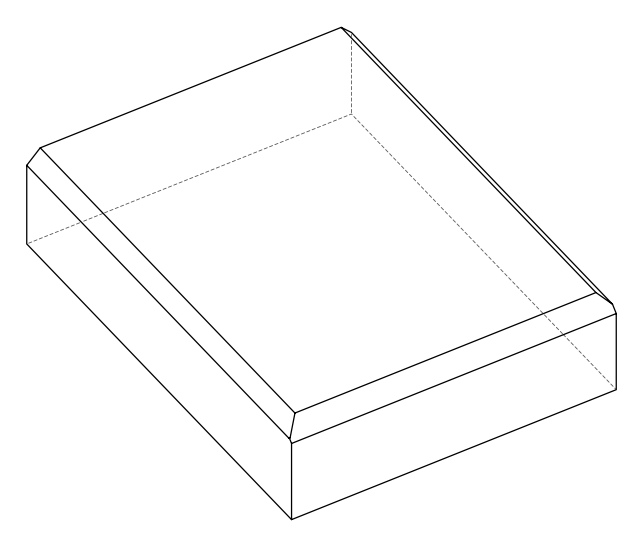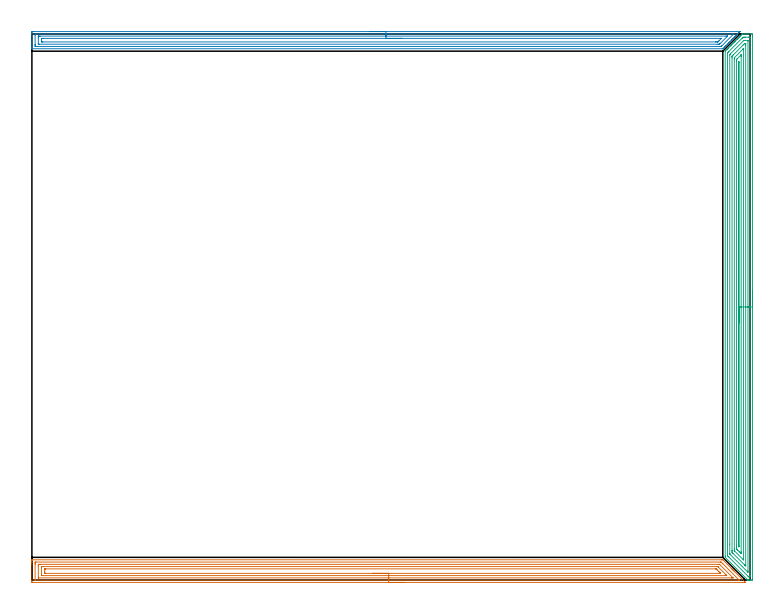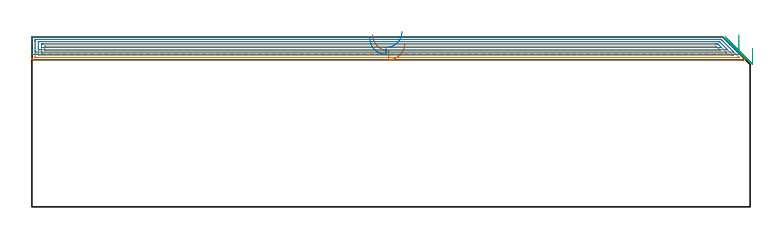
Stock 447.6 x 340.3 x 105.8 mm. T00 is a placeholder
(PLAN: 3 operations, 0 tool changes, 50.7 min)
(1 AREA_MILL | FG_CHAMFER_SURFACE | UGT0205_001 | 17.84 min | 44466 mm3)
(2 AREA_MILL_1 | FG_CHAMFER_SURFACE_1 | UGT0205_001 | 14.21 min | 25543 mm3)
(3 AREA_MILL_2 | FG_CHAMFER_SURFACE_2 | UGT0205_001 | 18.7 min | 47291 mm3)
(TOOL UGT0205_001 | Chamfer Mill 20 x 3 x 45 deg. | D20 FL50 Z2)
(OP 1 AREA_MILL)
G17 G21 G94 G90
T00 M6
G54
G17 G0 G90 X232.35 Y-1.5 S1061 M3
G43 Z115.8 H0
Z101.7
G94 G1 X232.312 Z100.828 F250.
X232.198 Z99.964
X232.009 Z99.112
X231.747 Z98.28
X231.413 Z97.474
X231.01 Z96.7
X230.541 Z95.964
X230.01 Z95.272
X229.421 Z94.629
X228.778 Z94.04
X228.086 Z93.509
X227.35 Z93.04
X226.576 Z92.637
X225.77 Z92.303
X224.938 Z92.041
X224.086 Z91.852
X223.222 Z91.738
X222.35 Z91.7
X0.628
X0.182 Y-1.496 Z91.702
X0.01 Y-1.492 Z91.706
X0.005 Y-1.057 Z92.141
X0. Y-0.438 Z92.759
Y9.514 Z102.709
Y10.92 Z104.116
Y11.276 Z104.471
Y11.988 Z105.187
Y12.242 Z105.441
X0.004 Y12.599 Z105.789
X0.005 Z105.79
X0.181 Y12.6 Z105.8
X429.768
X430.599 Y12.598 Z105.797
X430.603 Y12.597 Z105.796
X435.89 Y7.312 Z100.508
X436.026 Y7.175 Z100.373
X436.191 Y7.01 Z100.208
X436.331 Y6.871 Z100.067
X436.473 Y6.728 Z99.926
X436.625 Y6.576 Z99.774
X436.771 Y6.431 Z99.626
X436.92 Y6.281 Z99.479
X437.059 Y6.142 Z99.34
X437.212 Y5.99 Z99.186
X437.367 Y5.834 Z99.032
X437.493 Y5.708 Z98.906
X437.653 Y5.55 Z98.745
X437.814 Y5.387 Z98.585
X438.03 Y5.17 Z98.37
X444.37 Y-1.169 Z92.028
X444.607 Y-1.407 Z91.792
X444.668 Y-1.468 Z91.731
X444.695 Y-1.497 Z91.702
X444.694 Y-1.499 Z91.7
X222.35 Y-1.5
Y-0.086 Z93.114
X2.324 Y-0.085 Z93.115
X2.039 Y-0.08 Z93.12
X2.012 Y-0.079 Z93.121
X2.007 Y-0.058 Z93.142
X2.003 Y-0.023 Z93.177
X2.001 Y0.011 Z93.211
X2. Y0.234 Z93.434
Y9.923 Z103.123
X2.003 Y10.395 Z103.595
X2.007 Y10.797 Z103.997
X2.024 Y11.179 Z104.379
X2.416 Y11.184 Z104.384
X2.508 Y11.185 Z104.385
X428.966
X429.366 Y11.179 Z104.379
X429.562 Y11.176 Z104.376
X429.768 Y10.978 Z104.178
X430.355 Y10.395 Z103.595
X430.662 Y10.089 Z103.289
X440.496 Y0.254 Z93.454
X440.734 Y0.014 Z93.214
X440.77 Y-0.025 Z93.175
X440.805 Y-0.066 Z93.134
X440.811 Y-0.079 Z93.121
X440.405 Y-0.085 Z93.115
X222.35 Y-0.086 Z93.114
Y1.328 Z94.528
X4.204 Y1.329 Z94.529
X4.117 Y1.33 Z94.53
X4.048 Y1.333 Z94.533
X4.01 Y1.335 Z94.535
X4.008 Y1.386 Z94.586
X4.003 Y1.586 Z94.786
X4. Y1.786 Z94.986
Y8.834 Z102.034
X4.004 Y9.514 Z102.714
X4.008 Y9.707 Z102.907
X4.017 Y9.765 Z102.965
X4.074 Y9.767 Z102.967
X4.204 Y9.769 Z102.969
X4.837 Y9.771 Z102.971
X5.098
X427.718
X427.979 Y9.77 Z102.97
X428.241 Y9.768 Z102.968
X428.414 Y9.764 Z102.964
X428.532 Y9.757 Z102.957
X428.582 Y9.71 Z102.91
X428.785 Y9.514 Z102.714
X436.714 Y1.586 Z94.786
X436.92 Y1.377 Z94.577
X436.955 Y1.334 Z94.534
X436.953 Y1.333 Z94.533
X436.92 Y1.332 Z94.532
X436.287 Y1.329 Z94.529
X436.026
X222.35 Y1.328 Z94.528
Y2.743 Z95.943
X6.605 Y2.744 Z95.944
X6.141 Y2.748 Z95.948
X6.042 Y2.75 Z95.95
X6.01 Y2.756 Z95.956
X6.007 Y2.804 Z96.004
X6.004 Y2.911 Z96.111
X6. Y3.34 Z96.54
Y7.744 Z100.944
X6.004 Y8.189 Z101.389
X6.007 Y8.297 Z101.497
X6.01 Y8.346 Z101.546
X6.068 Y8.35 Z101.55
X6.275 Y8.354 Z101.554
X6.886 Y8.357 Z101.557
X7.166
X427.085
X427.367 Y8.355 Z101.555
X427.441 Y8.353 Z101.553
X427.475 Y8.351 Z101.551
X427.59 Y8.25 Z101.45
X427.854 Y7.994 Z101.194
X427.979 Y7.872 Z101.072
X432.45 Y3.401 Z96.601
X432.5 Y3.348 Z96.548
X433.057 Y2.75 Z95.95
X432.45 Y2.745 Z95.945
X432.169 Y2.744 Z95.944
X222.35 Y2.743 Z95.943
Y4.157 Z97.357
X8.601
X8.455 Y4.158 Z97.358
X8.164 Y4.163 Z97.363
X8.009 Y4.167 Z97.367
X8.006 Y4.185 Z97.385
X8.004 Y4.229 Z97.429
X8. Y4.893 Z98.093
Y5.326 Z98.526
Y6.654 Z99.854
X8.002 Y6.871 Z100.071
X8.005 Y6.912 Z100.112
X8.009 Y6.931 Z100.131
X8.014 Y6.936 Z100.136
X8.092 Y6.938 Z100.138
X8.383 Y6.942 Z100.142
X8.528 Y6.943 Z100.143
X8.601
X426.191 Y6.942 Z100.142
X426.264 Y6.941 Z100.141
X426.408 Y6.936 Z100.136
X426.463 Y6.928 Z100.128
X426.484 Y6.91 Z100.11
X426.527 Y6.871 Z100.071
X427.085 Y6.316 Z99.516
X427.412 Y5.99 Z99.19
X428.137 Y5.265 Z98.465
X428.874 Y4.528 Z97.728
X429.17 Y4.229 Z97.429
X429.21 Y4.185 Z97.385
X429.225 Y4.167 Z97.367
X429.164 Y4.164 Z97.364
X429.019 Y4.159 Z97.359
X428.946 Y4.157 Z97.357
X428.874
X222.35
X221.478 Z97.395
X220.613 Z97.509
X219.762 Z97.698
X218.93 Z97.96
X218.124 Z98.294
X217.35 Z98.697
X216.614 Z99.165
X215.922 Z99.696
X215.279 Z100.286
X214.69 Z100.929
X214.158 Z101.621
X213.69 Z102.357
X213.287 Z103.131
X212.953 Z103.937
X212.691 Z104.769
X212.502 Z105.62
X212.388 Z106.485
X212.35 Z107.357
G0 Z115.8
M5
M2
(OP 2 AREA_MILL_1)
G17 G21 G94 G90
T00 M6
G54
G17 G0 G90 X210.65 Y341.8 S1061 M3
G43 Z115.8 H0
Z105.1
G94 G1 X210.688 Z104.228 F250.
X210.802 Z103.364
X210.991 Z102.512
X211.253 Z101.68
X211.587 Z100.874
X211.99 Z100.1
X212.458 Z99.364
X212.989 Z98.672
X213.579 Z98.029
X214.222 Z97.44
X214.914 Z96.908
X215.65 Z96.44
X216.424 Z96.037
X217.23 Z95.703
X218.062 Z95.441
X218.913 Z95.252
X219.778 Z95.138
X220.65 Z95.1
X441.282 Y341.799 Z95.099
X441.293 Y341.798 Z95.1
X441.282 Y341.782 Z95.117
X440.814 Y341.312 Z95.584
X440.667 Y341.167 Z95.732
X440.373 Y340.873 Z96.027
X439.93 Y340.428 Z96.469
X439.451 Y339.951 Z96.948
X439.046 Y339.544 Z97.353
X438.535 Y339.035 Z97.864
X438.161 Y338.66 Z98.237
X437.984 Y338.484 Z98.415
X437.81 Y338.31 Z98.59
X437.277 Y337.776 Z99.121
X437.09 Y337.59 Z99.31
X436.955 Y337.455 Z99.445
X436.835 Y337.334 Z99.563
X436.792 Y337.291 Z99.607
X436.101 Y336.601 Z100.299
X435.951 Y336.45 Z100.447
X435.897 Y336.397 Z100.501
X435.246 Y335.746 Z101.154
X435.068 Y335.566 Z101.331
X434.392 Y334.892 Z102.008
X434.184 Y334.682 Z102.214
X433.538 Y334.038 Z102.862
X433.3 Y333.798 Z103.098
X432.683 Y333.183 Z103.716
X432.618 Y333.118 Z103.781
X432.416 Y332.914 Z103.982
X431.829 Y332.329 Z104.571
X431.724 Y332.223 Z104.676
X431.532 Y332.03 Z104.866
X430.975 Y331.474 Z105.425
X430.829 Y331.328 Z105.57
X430.62 Y331.124 Z105.77
X430.595 Y331.104 Z105.789
X430.382 Y331.1 Z105.8
X0.185
X0.01 Y331.103 Z105.788
X0.008 Y331.118 Z105.773
X0. Y331.504 Z105.396
Y331.74 Z105.16
Y332.472 Z104.423
Y333.722 Z103.175
Y335.124 Z101.772
Y341.053 Z95.844
X0.003 Y341.312 Z95.585
X0.009 Y341.792 Z95.106
X0.144 Y341.795 Z95.103
X0.632 Y341.8 Z95.1
X220.65
Y340.386 Z96.514
X437.134 Y340.385 Z96.515
X437.404 Y340.379 Z96.521
X437.379 Y340.341 Z96.559
X437.283 Y340.237 Z96.663
X437.188 Y340.139 Z96.761
X437.09 Y340.04 Z96.86
X429.935 Y332.885 Z104.015
X429.726 Y332.678 Z104.222
X429.625 Y332.582 Z104.318
X429.564 Y332.526 Z104.374
X429.466 Y332.521 Z104.379
X429.041 Y332.515 Z104.385
X428.997 Y332.514 Z104.386
X2.378 Y332.515 Z104.385
X2.023 Y332.521 Z104.379
X2.01 Y332.636 Z104.264
X2.002 Y332.886 Z104.014
X2.001 Y333.356 Z103.544
X2. Y333.772 Z103.128
X2.001 Y339.544 Z97.356
X2.002 Y339.958 Z96.942
X2.01 Y340.37 Z96.53
X2.421 Y340.384 Z96.516
X2.465 Y340.385 Z96.515
X220.65 Y340.386 Z96.514
Y338.972 Z97.928
X432.618 Y338.971 Z97.929
X433.198 Y338.97 Z97.93
X433.322 Y338.969 Z97.931
X433.512 Y338.965 Z97.935
X433.545 Y338.955 Z97.945
X433.531 Y338.936 Z97.964
X433.512 Y338.913 Z97.987
X428.841 Y334.24 Z102.66
X428.609 Y334.011 Z102.889
X428.54 Y333.947 Z102.953
X428.526 Y333.937 Z102.963
X428.505 Y333.934 Z102.966
X428.459 Y333.931 Z102.969
X428.146 Y333.929 Z102.971
X427.567 Y333.928 Z102.972
X4.525 Y333.929 Z102.971
X4.21 Y333.93 Z102.97
X4.105 Y333.932 Z102.968
X4.024 Y333.935 Z102.965
X4.01 Y333.941 Z102.959
X4.006 Y333.974 Z102.926
X4.003 Y334.033 Z102.867
X4.001 Y334.24 Z102.66
X4. Y334.447 Z102.453
Y337.984 Z98.916
X4.001 Y338.66 Z98.24
X4.003 Y338.864 Z98.036
X4.01 Y338.936 Z97.964
X4.021 Y338.965 Z97.935
X4.053 Y338.966 Z97.934
X4.21 Y338.969 Z97.931
X4.79 Y338.971 Z97.929
X5.104
X220.65 Y338.972 Z97.928
Y337.557 Z99.343
X429.262
X429.563 Y337.555 Z99.345
X429.657 Y337.552 Z99.348
X429.685 Y337.551 Z99.349
X429.681 Y337.541 Z99.359
X429.647 Y337.502 Z99.398
X429.559 Y337.41 Z99.49
X428.159 Y336.008 Z100.892
X427.706 Y335.559 Z101.341
X427.551 Y335.408 Z101.492
X427.496 Y335.357 Z101.543
X427.419 Y335.35 Z101.55
X427.252 Y335.346 Z101.554
X427.029 Y335.344 Z101.556
X426.357 Y335.343 Z101.557
X426.136
X6.893
X6.67 Y335.344 Z101.556
X6.133 Y335.35 Z101.55
X6.01 Y335.353 Z101.547
X6.006 Y335.566 Z101.334
X6. Y336.007 Z100.893
Y336.891 Z100.009
X6.006 Y337.333 Z99.567
X6.01 Y337.547 Z99.353
X6.226 Y337.551 Z99.349
X6.893 Y337.556 Z99.344
X7.115 Y337.557 Z99.343
X220.65
X221.521 Z99.381
X222.386 Z99.495
X223.238 Z99.683
X224.07 Z99.946
X224.876 Z100.28
X225.65 Z100.682
X226.386 Z101.151
X227.078 Z101.682
X227.721 Z102.272
X228.31 Z102.915
X228.841 Z103.607
X229.31 Z104.343
X229.713 Z105.117
X230.047 Z105.922
X230.309 Z106.754
X230.498 Z107.606
X230.612 Z108.471
X230.65 Z109.343
G0 Z115.8
M5
M2
(OP 3 AREA_MILL_2)
G17 G21 G94 G90
T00 M6
G54
G17 G0 G90 X449.1 Y180.15 S1061 M3
G43 Z115.8 H0
Z98.8
G94 G1 Y180.112 Z97.928 F250.
Y179.998 Z97.063
Y179.809 Z96.212
Y179.547 Z95.38
Y179.213 Z94.574
Y178.81 Z93.8
Y178.342 Z93.064
Y177.81 Z92.372
Y177.221 Z91.729
Y176.578 Z91.14
Y175.886 Z90.608
Y175.15 Z90.14
Y174.376 Z89.737
Y173.57 Z89.403
Y172.738 Z89.141
Y171.886 Z88.952
Y171.022 Z88.838
Y170.15 Z88.8
Y0.604
X449.098 Y0.42 Z88.802
X449.091 Y0.002 Z88.805
X448.891 Y0. Z89.006
X448.578 Z89.318
X448.005 Z89.891
X447.692 Z90.203
X447.065 Z90.835
X446.611 Z91.288
X446.546 Z91.352
X446.232 Z91.658
X446.197 Y0.01 Z91.693
X446.159 Y0.037 Z91.732
X446.081 Y0.117 Z91.815
X446.041 Y0.158 Z91.857
X432.211 Y13.989 Z105.689
X432.175 Y14.027 Z105.725
X432.105 Y14.105 Z105.791
X432.1 Y14.882 Z105.8
Y329.434
X432.103 Y329.595 Z105.789
X432.136 Y329.638 Z105.758
X432.38 Y329.88 Z105.519
X432.459 Y329.959 Z105.441
X433.065 Y330.567 Z104.831
X433.272 Y330.773 Z104.627
X433.328 Y330.828 Z104.572
X433.951 Y331.453 Z103.945
X434.165 Y331.665 Z103.735
X434.197 Y331.697 Z103.703
X434.838 Y332.34 Z103.058
X435.066 Y332.566 Z102.834
X435.724 Y333.226 Z102.172
X435.935 Y333.435 Z101.965
X436.611 Y334.112 Z101.286
X436.805 Y334.305 Z101.095
X436.842 Y334.342 Z101.058
X437.497 Y334.999 Z100.399
X437.674 Y335.174 Z100.226
X437.734 Y335.234 Z100.166
X438.384 Y335.885 Z99.513
X438.544 Y336.043 Z99.356
X438.627 Y336.127 Z99.273
X439.27 Y336.772 Z98.627
X439.413 Y336.913 Z98.487
X439.519 Y337.019 Z98.381
X439.714 Y337.215 Z98.184
X439.815 Y337.316 Z98.082
X440.157 Y337.658 Z97.74
X440.282 Y337.782 Z97.618
X440.411 Y337.911 Z97.488
X440.6 Y338.101 Z97.298
X440.707 Y338.209 Z97.19
X441.304 Y338.804 Z96.596
X441.486 Y338.988 Z96.411
X441.6 Y339.101 Z96.297
X442.196 Y339.696 Z95.704
X442.373 Y339.874 Z95.524
X442.738 Y340.239 Z95.161
X442.791 Y340.291 Z95.107
X442.803 Y340.298 Z95.096
X442.816 Y340.3 Z95.083
X444.146 Z93.749
X445.346 Z92.551
X445.919 Z91.975
X448.292 Z89.604
X448.578 Y340.297 Z89.318
X449.091 Y340.292 Z88.805
X449.094 Y340.215 Z88.803
X449.099 Y339.696 Z88.801
X449.1 Y339.171 Z88.8
Y170.15
X447.686 Z90.214
Y2.395
X447.684 Y2.167 Z90.216
X447.681 Y2.057 Z90.219
X447.679 Y2.011 Z90.221
X447.577 Y2.008 Z90.323
X447.189 Y2.002 Z90.711
X446.805 Y2.007 Z91.095
X446.678 Y2.01 Z91.222
X446.639 Y2.023 Z91.261
X446.604 Y2.053 Z91.296
X446.535 Y2.118 Z91.365
X446.261 Y2.389 Z91.639
X434.395 Y14.255 Z103.505
X433.77 Y14.882 Z104.13
X433.561 Y15.098 Z104.339
X433.527 Y15.135 Z104.373
X433.521 Y15.161 Z104.379
X433.518 Y15.214 Z104.382
X433.516 Y15.325 Z104.384
X433.514 Y15.768 Z104.386
Y328.089
X433.521 Y328.534 Z104.379
X433.728 Y328.766 Z104.172
X433.94 Y328.988 Z103.96
X434.167 Y329.217 Z103.733
X434.395 Y329.445 Z103.505
X442.616 Y337.666 Z95.284
X442.863 Y337.911 Z95.037
X443.066 Y338.106 Z94.834
X443.259 Y338.29 Z94.641
X443.762 Y338.298 Z94.138
X444.146 Y338.299 Z93.754
X444.646 Y338.3 Z93.254
X446.805 Z91.095
X447.306 Y338.299 Z90.594
X447.55 Y338.295 Z90.35
X447.646 Y338.29 Z90.254
X447.679 Y338.286 Z90.221
X447.681 Y338.241 Z90.219
X447.684 Y338.134 Z90.216
X447.686 Y337.917 Z90.214
Y170.15
X446.272 Z91.628
X446.271 Y5.604 Z91.629
X446.267 Y5.066 Z91.633
X446.265 Y4.905 Z91.635
X446.254 Y4.857 Z91.646
X446.035 Y5.066 Z91.865
X442.676 Y8.423 Z95.224
X435.281 Y15.818 Z102.619
X435.071 Y16.031 Z102.829
X434.967 Y16.14 Z102.933
X434.944 Y16.167 Z102.956
X434.935 Y16.211 Z102.965
X434.933 Y16.311 Z102.967
X434.929 Y16.666 Z102.971
X434.928 Y22.388 Z102.972
X434.929 Y327.203 Z102.971
X434.93 Y327.381 Z102.97
X434.932 Y327.469 Z102.968
X434.935 Y327.51 Z102.965
X434.949 Y327.538 Z102.951
X435.281 Y327.88 Z102.619
X435.388 Y327.988 Z102.512
X443.527 Y336.127 Z94.373
X443.653 Y336.246 Z94.247
X443.698 Y336.287 Z94.202
X443.802 Y336.292 Z94.098
X443.975 Y336.299 Z93.925
X445.919 Z91.981
X446.091 Y336.295 Z91.809
X446.205 Y336.29 Z91.695
X446.265 Y336.279 Z91.635
X446.267 Y336.244 Z91.633
X446.27 Y336.127 Z91.63
X446.271 Y335.772 Z91.629
X446.272 Y170.15 Z91.628
X444.857 Z93.043
Y9.527
X444.853 Y8.816 Z93.047
X444.851 Y8.727 Z93.049
X444.515 Y9.046 Z93.385
X444.27 Y9.282 Z93.63
X444.146 Y9.403 Z93.754
X436.883 Y16.666 Z101.017
X436.709 Y16.843 Z101.191
X436.36 Y17.201 Z101.54
X436.35 Y17.375 Z101.55
X436.347 Y17.559 Z101.553
X436.343 Y18.274 Z101.557
Y18.451
Y325.418
X436.344 Y326.133 Z101.556
X436.346 Y326.311 Z101.554
X436.35 Y326.485 Z101.55
X436.462 Y326.604 Z101.438
X436.611 Y326.757 Z101.289
X437.052 Y327.203 Z100.848
X443.298 Y333.45 Z94.602
X443.726 Y333.873 Z94.174
X444.146 Y334.287 Z93.754
X444.194 Y334.294 Z93.706
X444.582 Y334.298 Z93.318
X444.779 Y334.297 Z93.121
X444.828 Y334.293 Z93.072
X444.848 Y334.29 Z93.052
X444.851 Y334.278 Z93.049
X444.853 Y334.212 Z93.047
X444.857 Y333.626 Z93.043
Y333.45
Y170.15
X443.443 Z94.457
Y12.912
X443.441 Y12.727 Z94.459
X443.438 Y12.604 Z94.462
X443.436 Y12.576 Z94.464
X443.423 Y12.585 Z94.477
X443.38 Y12.624 Z94.52
X443.259 Y12.74 Z94.641
X437.843 Y18.156 Z100.057
X437.795 Y18.206 Z100.105
X437.772 Y18.233 Z100.128
X437.764 Y18.246 Z100.136
X437.762 Y18.267 Z100.138
X437.758 Y18.451 Z100.142
X437.757 Y18.636 Z100.143
Y19.343
Y324.526
X437.758 Y324.71 Z100.142
X437.764 Y325.418 Z100.136
X437.768 Y325.458 Z100.132
X437.794 Y325.489 Z100.106
X437.83 Y325.529 Z100.07
X437.941 Y325.642 Z99.959
X443.259 Y330.961 Z94.641
X443.354 Y331.053 Z94.546
X443.417 Y331.111 Z94.483
X443.436 Y331.125 Z94.464
X443.437 Y331.122 Z94.463
X443.44 Y331.08 Z94.46
X443.442 Y330.957 Z94.458
X443.443 Y330.773 Z94.457
Y330.588
Y170.15
X442.029 Z95.871
Y17.559
X442.028 Y17.014 Z95.872
X442.025 Y16.666 Z95.875
X442.022 Y16.449 Z95.878
X441.788 Y16.666 Z96.112
X441.486 Y16.963 Z96.414
X440.889 Y17.559 Z97.011
X439.997 Y18.451 Z97.903
X439.714 Y18.735 Z98.186
X439.411 Y19.04 Z98.489
X439.26 Y19.195 Z98.64
X439.187 Y19.272 Z98.713
X439.178 Y19.343 Z98.722
X439.173 Y19.887 Z98.727
X439.171 Y21.128 Z98.729
Y323.287
X439.172 Y323.634 Z98.728
X439.175 Y324.176 Z98.725
X439.178 Y324.352 Z98.722
X439.19 Y324.431 Z98.71
X439.278 Y324.526 Z98.622
X439.495 Y324.746 Z98.405
X439.714 Y324.966 Z98.186
X441.952 Y327.203 Z95.948
X441.977 Y327.225 Z95.923
X441.987 Y327.231 Z95.913
X442.022 Y327.244 Z95.878
X442.023 Y327.203 Z95.877
X442.027 Y326.935 Z95.873
X442.029 Y326.657 Z95.871
Y326.311
Y170.15
X440.615 Z97.285
Y21.113
X440.6 Y20.687 Z97.3
X440.585 Y21.128 Z97.315
Y21.143
X440.586 Y322.756 Z97.314
X440.6 Y323.091 Z97.3
X440.614 Y322.741 Z97.286
X440.615 Y322.727 Z97.285
Y170.15
Y169.278 Z97.323
Y168.414 Z97.437
Y167.562 Z97.626
Y166.73 Z97.888
Y165.924 Z98.222
Y165.15 Z98.625
Y164.414 Z99.094
Y163.722 Z99.625
Y163.079 Z100.214
Y162.49 Z100.857
Y161.958 Z101.55
Y161.49 Z102.285
Y161.087 Z103.059
Y160.753 Z103.865
Y160.491 Z104.697
Y160.302 Z105.549
Y160.188 Z106.414
Y160.15 Z107.285
G0 Z115.8
M5
M2
